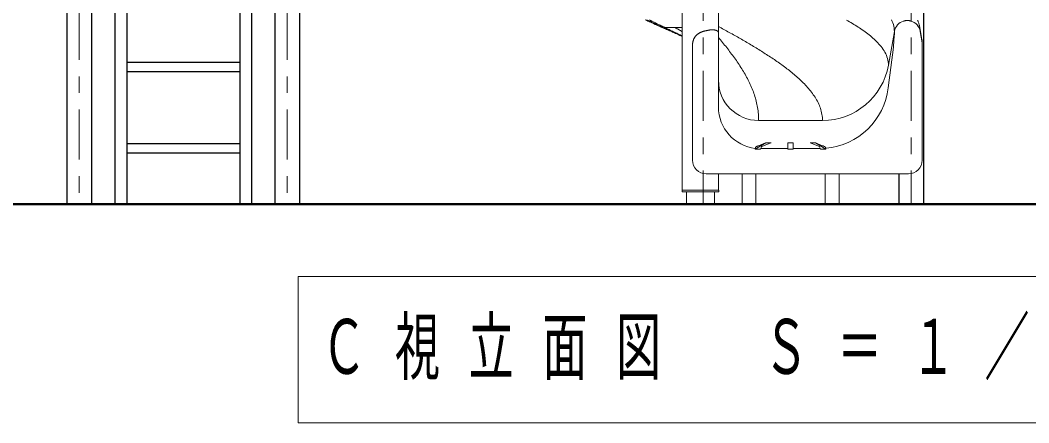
# Model space of a CAD drawing. Units: millimetres on the paper, scale 1:60. Extents: x -571 to 0, y -594 to 267.
# Drawn here: x -316.2 to -255.5, y -145.3 to -121.1 of the extents above; entities that cross this region are included whole.
import ezdxf

# ---------------------------------------------------------------- set-up
doc = ezdxf.new("R2010")
doc.units = ezdxf.units.MM
doc.linetypes.add('USER2', pattern=[6, 3, -1, 1, -1])
doc.layers.add('1_60', color=7, linetype='Continuous', lineweight=25)
doc.styles.add('ＭＳ ゴシック', font='')
doc.styles.get('ＭＳ ゴシック').set_extended_font_data('MS Gothic')

msp = doc.modelspace()

# ---------------------------------------------------------------- linework, layer by layer
at = {"layer": '1_60', "linetype": 'USER2', "lineweight": 13}
for p, q in [((-275.103, -82.146), (-275.103, -132.155)), ((-262.603, -82.146), (-262.603, -132.155)), ((-312.603, -90.479), (-312.603, -132.155)), ((-300.103, -90.479), (-300.103, -132.155))]:
    msp.add_line(p, q, dxfattribs=at)
at = {"layer": '1_60'}
for p, q in [((-261.86, -82.504), (-261.86, -132.155)), ((-313.345, -91.913), (-313.345, -132.155)), ((-311.86, -91.913), (-311.86, -132.155)), ((-300.845, -91.913), (-300.845, -132.155)), ((-299.36, -91.913), (-299.36, -132.155)), ((-263.345, -130.339), (-263.345, -132.155))]:
    msp.add_line(p, q, dxfattribs=at)
at = {"layer": '1_60', "lineweight": 13}
for p, q in [((-274.189, -121.853), (-274.189, -109.593)), ((-276.363, -118.235), (-276.363, -131.322)), ((-263.977, -123.806), (-263.619, -121.778)), ((-263.619, -121.899), (-263.619, -121.778)), ((-262.065, -121.778), (-261.945, -122.462)), ((-274.189, -121.853), (-274.189, -122.862)), ((-275.751, -129.507), (-275.751, -122.629)), ((-263.982, -125.172), (-263.676, -122.724)), ((-261.945, -129.507), (-261.945, -122.462)), ((-274.189, -125.499), (-274.189, -126.322)), ((-274.189, -126.067), (-274.189, -126.111)), ((-271.774, -127.132), (-267.941, -127.132)), ((-271.349, -128.484), (-271.987, -128.863)), ((-271.774, -128.648), (-271.354, -128.482)), ((-271.032, -128.484), (-271.588, -128.704)), ((-270.018, -128.704), (-270.018, -128.487)), ((-269.696, -128.487), (-269.696, -128.704)), ((-268.126, -128.704), (-268.683, -128.484)), ((-267.729, -128.862), (-268.366, -128.484)), ((-268.361, -128.482), (-267.941, -128.648)), ((-271.774, -128.861), (-271.658, -128.861)), ((-271.648, -128.822), (-270.018, -128.822)), ((-270.018, -128.861), (-270.018, -128.704)), ((-270.018, -128.861), (-269.696, -128.861)), ((-269.696, -128.704), (-269.696, -128.861)), ((-269.696, -128.822), (-268.067, -128.822)), ((-267.941, -128.861), (-268.057, -128.861)), ((-274.918, -130.34), (-262.778, -130.34)), ((-274.189, -131.322), (-274.189, -130.34)), ((-272.774, -130.34), (-272.774, -132.155)), ((-271.941, -130.34), (-271.941, -132.155)), ((-267.774, -130.34), (-267.774, -132.155)), ((-266.941, -130.34), (-266.941, -132.155)), ((-276.376, -131.322), (-276.376, -131.422)), ((-276.376, -131.322), (-274.176, -131.322)), ((-274.176, -131.422), (-276.376, -131.422)), ((-276.118, -131.422), (-276.118, -132.155)), ((-274.434, -131.422), (-274.434, -132.155)), ((-274.176, -131.322), (-274.176, -131.422)), ((-299.453, -136.503), (-299.453, -145.303)), ((-242.653, -136.503), (-299.453, -136.503)), ((-299.453, -145.303), (-242.653, -145.303))]:
    msp.add_line(p, q, dxfattribs=at)
at = {"layer": '1_60', "color": 1}
for p, q in [((-310.459, -116.404), (-310.459, -132.155)), ((-309.747, -116.404), (-309.747, -132.155)), ((-302.958, -116.404), (-302.958, -132.155)), ((-302.247, -116.404), (-302.247, -132.155)), ((-309.747, -123.621), (-302.958, -123.621)), ((-309.747, -124.188), (-302.958, -124.188)), ((-309.747, -128.517), (-302.958, -128.517)), ((-309.747, -129.083), (-302.958, -129.083))]:
    msp.add_line(p, q, dxfattribs=at)
at = {"layer": '1_60', "lineweight": 50}
msp.add_line((-352.387, -132.155), (-168.95, -132.155), dxfattribs=at)
at = {"layer": '1_60', "lineweight": 13}
for points in [[(-278.584, -121.088), (-278.543, -121.107), (-278.489, -121.131), (-278.424, -121.16), (-278.349, -121.194), (-278.273, -121.228), (-278.197, -121.262), (-278.096, -121.308), (-277.995, -121.353), (-277.895, -121.398), (-277.806, -121.438), (-277.731, -121.471), (-277.672, -121.497), (-277.633, -121.515), (-277.585, -121.536), (-277.525, -121.563), (-277.453, -121.594), (-277.378, -121.628), (-277.302, -121.661), (-277.219, -121.698), (-277.135, -121.736), (-277.061, -121.768), (-277.008, -121.792), (-276.98, -121.804), (-276.959, -121.814), (-276.931, -121.826), (-276.896, -121.842), (-276.84, -121.866), (-276.774, -121.896), (-276.696, -121.931), (-276.606, -121.97), (-276.506, -122.015), (-276.394, -122.064), (-276.363, -122.078)], [(-278.5, -121.078), (-278.403, -121.124), (-278.307, -121.171), (-278.21, -121.217), (-278.113, -121.263), (-278.016, -121.309), (-277.92, -121.355), (-277.823, -121.401), (-277.726, -121.446), (-277.629, -121.492), (-277.532, -121.537), (-277.434, -121.582), (-277.337, -121.627), (-277.24, -121.672), (-277.142, -121.717), (-277.045, -121.761), (-276.948, -121.806), (-276.85, -121.851), (-276.753, -121.895), (-276.655, -121.94), (-276.558, -121.984), (-276.46, -122.029), (-276.363, -122.073)], [(-278.343, -121.083), (-278.297, -121.106), (-278.25, -121.13), (-278.203, -121.154), (-278.156, -121.177), (-278.109, -121.201), (-278.062, -121.224), (-278.015, -121.248), (-277.968, -121.271), (-277.921, -121.295), (-277.874, -121.318), (-277.827, -121.341), (-277.78, -121.365), (-277.733, -121.388), (-277.686, -121.411), (-277.639, -121.434)], [(-266.496, -121.099), (-266.407, -121.149), (-266.319, -121.199), (-266.231, -121.25), (-266.144, -121.302), (-266.057, -121.354), (-265.97, -121.407), (-265.884, -121.461), (-265.799, -121.516), (-265.714, -121.571), (-265.63, -121.628), (-265.546, -121.685), (-265.463, -121.743), (-265.38, -121.802), (-265.298, -121.862), (-265.218, -121.924), (-265.138, -121.986), (-265.059, -122.05), (-264.981, -122.115), (-264.904, -122.182), (-264.829, -122.25), (-264.755, -122.32), (-264.683, -122.391), (-264.612, -122.464), (-264.544, -122.539), (-264.477, -122.615), (-264.413, -122.694), (-264.352, -122.775), (-264.294, -122.858), (-264.239, -122.944), (-264.188, -123.031), (-264.141, -123.122), (-264.099, -123.214), (-264.062, -123.308), (-264.032, -123.405), (-264.007, -123.504), (-263.987, -123.603), (-263.979, -123.704), (-263.977, -123.806)], [(-263.797, -121.079), (-263.752, -121.173), (-263.712, -121.269), (-263.679, -121.368), (-263.652, -121.469), (-263.631, -121.571), (-263.622, -121.674), (-263.619, -121.778)], [(-263.062, -121.158), (-263.044, -121.153), (-263.027, -121.148), (-263.009, -121.143), (-262.99, -121.138), (-262.972, -121.134), (-262.954, -121.131), (-262.935, -121.128), (-262.917, -121.126), (-262.898, -121.124), (-262.88, -121.122), (-262.861, -121.121), (-262.842, -121.121), (-262.824, -121.121), (-262.805, -121.121), (-262.786, -121.122), (-262.768, -121.124), (-262.749, -121.126), (-262.731, -121.129), (-262.712, -121.133), (-262.694, -121.138), (-262.676, -121.143), (-262.658, -121.148), (-262.64, -121.153), (-262.622, -121.158)], [(-262.084, -121.569), (-262.094, -121.515), (-262.104, -121.469), (-262.113, -121.431), (-262.121, -121.399), (-262.13, -121.365), (-262.141, -121.328), (-262.155, -121.283), (-262.169, -121.242), (-262.181, -121.207), (-262.194, -121.172), (-262.208, -121.138), (-262.223, -121.102)], [(-277.639, -121.434), (-277.616, -121.445), (-277.594, -121.456), (-277.572, -121.467), (-277.55, -121.478), (-277.528, -121.489), (-277.505, -121.499), (-277.483, -121.51), (-277.461, -121.521), (-277.439, -121.532), (-277.416, -121.543)], [(-277.416, -121.543), (-277.351, -121.543), (-277.285, -121.543), (-277.219, -121.543), (-277.153, -121.543), (-277.087, -121.543), (-277.021, -121.543), (-276.955, -121.543), (-276.89, -121.543), (-276.824, -121.542), (-276.758, -121.542), (-276.692, -121.542), (-276.626, -121.542), (-276.56, -121.542), (-276.494, -121.542), (-276.429, -121.542), (-276.363, -121.542)], [(-277.416, -121.543), (-277.351, -121.575), (-277.285, -121.607), (-277.219, -121.638), (-277.153, -121.67), (-277.088, -121.702), (-277.022, -121.734), (-276.956, -121.766), (-276.89, -121.798), (-276.825, -121.829), (-276.759, -121.861), (-276.693, -121.892), (-276.627, -121.924), (-276.561, -121.955), (-276.495, -121.987), (-276.429, -122.018), (-276.363, -122.049)], [(-276.798, -121.542), (-276.771, -121.558), (-276.743, -121.574), (-276.716, -121.589), (-276.689, -121.605), (-276.662, -121.621), (-276.635, -121.636), (-276.608, -121.652), (-276.581, -121.667), (-276.553, -121.683), (-276.526, -121.698), (-276.499, -121.714), (-276.472, -121.729), (-276.445, -121.745), (-276.417, -121.76), (-276.39, -121.776), (-276.363, -121.791)], [(-274.962, -121.743), (-274.986, -121.748), (-275.009, -121.753), (-275.033, -121.758), (-275.057, -121.763), (-275.08, -121.768), (-275.103, -121.775), (-275.126, -121.783), (-275.149, -121.791), (-275.172, -121.799), (-275.194, -121.808), (-275.217, -121.817), (-275.239, -121.827), (-275.261, -121.837), (-275.282, -121.847), (-275.304, -121.858), (-275.325, -121.87), (-275.346, -121.882), (-275.367, -121.895), (-275.387, -121.908), (-275.407, -121.921), (-275.427, -121.935), (-275.446, -121.949), (-275.465, -121.964), (-275.484, -121.979), (-275.502, -121.996), (-275.519, -122.012), (-275.536, -122.03), (-275.552, -122.048), (-275.568, -122.066), (-275.583, -122.085), (-275.597, -122.105), (-275.61, -122.125), (-275.623, -122.145), (-275.636, -122.166), (-275.648, -122.187), (-275.659, -122.208), (-275.67, -122.23), (-275.68, -122.252), (-275.689, -122.274), (-275.698, -122.297), (-275.705, -122.32), (-275.713, -122.343), (-275.719, -122.366), (-275.725, -122.389), (-275.73, -122.413), (-275.735, -122.437), (-275.739, -122.461), (-275.742, -122.484), (-275.746, -122.508), (-275.748, -122.532), (-275.75, -122.557), (-275.75, -122.581), (-275.751, -122.605), (-275.751, -122.629)], [(-274.833, -121.72), (-274.865, -121.726), (-274.898, -121.732), (-274.93, -121.738), (-274.962, -121.743)], [(-274.189, -121.853), (-274.19, -121.838), (-274.193, -121.823), (-274.2, -121.808), (-274.209, -121.795), (-274.218, -121.783), (-274.23, -121.772), (-274.242, -121.762), (-274.254, -121.753), (-274.267, -121.744), (-274.281, -121.736), (-274.295, -121.729), (-274.309, -121.723), (-274.324, -121.718), (-274.339, -121.713), (-274.354, -121.708), (-274.369, -121.704), (-274.384, -121.701), (-274.399, -121.697), (-274.415, -121.694), (-274.43, -121.691), (-274.446, -121.688), (-274.461, -121.686), (-274.477, -121.685), (-274.492, -121.683), (-274.508, -121.682), (-274.524, -121.681), (-274.539, -121.681), (-274.555, -121.68), (-274.571, -121.68), (-274.586, -121.681), (-274.602, -121.681), (-274.618, -121.682), (-274.633, -121.683), (-274.649, -121.685), (-274.664, -121.687), (-274.68, -121.688), (-274.695, -121.691), (-274.711, -121.693), (-274.726, -121.695), (-274.742, -121.698), (-274.757, -121.701), (-274.772, -121.704), (-274.788, -121.708), (-274.803, -121.712), (-274.818, -121.716), (-274.833, -121.72)], [(-274.189, -121.48), (-274.108, -121.525), (-274.026, -121.57), (-273.945, -121.614), (-273.863, -121.659), (-273.782, -121.704), (-273.7, -121.749), (-273.619, -121.794), (-273.538, -121.84), (-273.456, -121.885), (-273.375, -121.93), (-273.294, -121.976), (-273.213, -122.022), (-273.132, -122.067), (-273.051, -122.113), (-272.97, -122.159), (-272.889, -122.206), (-272.809, -122.252), (-272.728, -122.299), (-272.648, -122.345), (-272.567, -122.392), (-272.487, -122.439), (-272.407, -122.486), (-272.326, -122.533), (-272.246, -122.58), (-272.166, -122.628), (-272.087, -122.676), (-272.007, -122.724), (-271.927, -122.772), (-271.848, -122.821), (-271.769, -122.87), (-271.69, -122.919), (-271.611, -122.968), (-271.532, -123.017), (-271.453, -123.067), (-271.375, -123.117), (-271.296, -123.167), (-271.218, -123.218), (-271.14, -123.268), (-271.063, -123.32), (-270.985, -123.371), (-270.908, -123.423), (-270.831, -123.475), (-270.754, -123.528), (-270.678, -123.581), (-270.601, -123.634), (-270.526, -123.688), (-270.45, -123.742), (-270.374, -123.796), (-270.299, -123.851), (-270.224, -123.907), (-270.15, -123.962), (-270.076, -124.019), (-270.002, -124.076), (-269.929, -124.133), (-269.857, -124.191), (-269.784, -124.25), (-269.713, -124.309), (-269.641, -124.369), (-269.571, -124.429), (-269.5, -124.49), (-269.431, -124.552), (-269.361, -124.614), (-269.293, -124.677), (-269.226, -124.741), (-269.159, -124.806), (-269.093, -124.872), (-269.028, -124.938), (-268.964, -125.006), (-268.9, -125.074), (-268.838, -125.143), (-268.777, -125.213), (-268.717, -125.284), (-268.658, -125.356), (-268.601, -125.43), (-268.545, -125.504), (-268.491, -125.58), (-268.438, -125.656), (-268.387, -125.734), (-268.338, -125.813), (-268.291, -125.893), (-268.246, -125.975), (-268.204, -126.058), (-268.164, -126.142), (-268.127, -126.227), (-268.093, -126.314), (-268.061, -126.401), (-268.033, -126.49), (-268.009, -126.58), (-267.988, -126.67), (-267.97, -126.762), (-267.954, -126.853), (-267.945, -126.946), (-267.943, -127.039), (-267.941, -127.132)], [(-261.963, -122.255), (-262.023, -121.912), (-262.084, -121.569)], [(-274.189, -122.144), (-274.126, -122.219), (-274.064, -122.293), (-274.001, -122.368), (-273.939, -122.444), (-273.878, -122.52), (-273.817, -122.596), (-273.756, -122.672), (-273.695, -122.749), (-273.635, -122.825), (-273.575, -122.903), (-273.516, -122.98), (-273.457, -123.058), (-273.398, -123.136), (-273.34, -123.214), (-273.283, -123.293), (-273.226, -123.372), (-273.169, -123.452), (-273.113, -123.532), (-273.058, -123.612), (-273.003, -123.693), (-272.949, -123.774), (-272.896, -123.856), (-272.843, -123.938), (-272.791, -124.021), (-272.74, -124.104), (-272.689, -124.187), (-272.64, -124.272), (-272.592, -124.356), (-272.544, -124.441), (-272.497, -124.527), (-272.451, -124.613), (-272.407, -124.7), (-272.363, -124.787), (-272.321, -124.875), (-272.28, -124.964), (-272.24, -125.053), (-272.201, -125.142), (-272.163, -125.232), (-272.127, -125.323), (-272.093, -125.414), (-272.06, -125.506), (-272.028, -125.599), (-271.999, -125.692), (-271.97, -125.785), (-271.943, -125.879), (-271.919, -125.973), (-271.895, -126.068), (-271.874, -126.163), (-271.855, -126.259), (-271.838, -126.355), (-271.823, -126.451), (-271.809, -126.548), (-271.796, -126.645), (-271.786, -126.742), (-271.78, -126.839), (-271.777, -126.937), (-271.776, -127.034), (-271.774, -127.132)], [(-263.676, -122.724), (-263.645, -122.3), (-263.619, -121.899)], [(-261.965, -122.255), (-261.962, -122.272), (-261.958, -122.289), (-261.954, -122.306), (-261.95, -122.323), (-261.947, -122.34), (-261.946, -122.358), (-261.945, -122.375), (-261.946, -122.392), (-261.946, -122.41), (-261.946, -122.427), (-261.945, -122.445), (-261.945, -122.462)], [(-274.189, -122.862), (-274.189, -122.928), (-274.189, -122.994), (-274.189, -123.06), (-274.189, -123.126), (-274.189, -123.191), (-274.189, -123.257), (-274.189, -123.323), (-274.189, -123.389), (-274.189, -123.455), (-274.189, -123.521), (-274.189, -123.587), (-274.189, -123.653), (-274.189, -123.719), (-274.189, -123.785), (-274.189, -123.851), (-274.189, -123.917), (-274.189, -123.982), (-274.189, -124.048), (-274.189, -124.114), (-274.189, -124.18), (-274.189, -124.246), (-274.189, -124.312), (-274.189, -124.378), (-274.189, -124.444), (-274.189, -124.51), (-274.189, -124.576), (-274.189, -124.642), (-274.189, -124.708), (-274.189, -124.773), (-274.189, -124.839), (-274.189, -124.905), (-274.189, -124.971), (-274.189, -125.037), (-274.189, -125.103), (-274.189, -125.169), (-274.189, -125.235), (-274.189, -125.301), (-274.189, -125.367), (-274.189, -125.433), (-274.189, -125.499)], [(-271.03, -128.482), (-271.037, -128.476), (-271.047, -128.474), (-271.056, -128.474), (-271.066, -128.474), (-271.075, -128.474), (-271.084, -128.473), (-271.094, -128.472), (-271.103, -128.471), (-271.113, -128.47), (-271.122, -128.47), (-271.132, -128.47), (-271.141, -128.47), (-271.151, -128.469), (-271.16, -128.469), (-271.17, -128.469), (-271.179, -128.469), (-271.189, -128.469), (-271.198, -128.469), (-271.208, -128.469), (-271.217, -128.469), (-271.227, -128.469), (-271.236, -128.47), (-271.246, -128.47), (-271.255, -128.47), (-271.265, -128.471), (-271.274, -128.471), (-271.283, -128.472), (-271.293, -128.472), (-271.302, -128.473), (-271.312, -128.473), (-271.321, -128.474), (-271.331, -128.475), (-271.34, -128.477), (-271.349, -128.48)], [(-269.696, -128.487), (-269.7, -128.484), (-269.709, -128.481), (-269.724, -128.478), (-269.744, -128.475), (-269.768, -128.473), (-269.796, -128.472), (-269.826, -128.471), (-269.857, -128.47), (-269.889, -128.471), (-269.919, -128.472), (-269.947, -128.473), (-269.971, -128.475), (-269.991, -128.478), (-270.006, -128.481), (-270.015, -128.484), (-270.018, -128.487)], [(-268.366, -128.48), (-268.368, -128.479), (-268.37, -128.478), (-268.373, -128.478), (-268.375, -128.477), (-268.378, -128.477), (-268.38, -128.476), (-268.382, -128.476), (-268.385, -128.476), (-268.387, -128.475), (-268.39, -128.475), (-268.392, -128.475), (-268.395, -128.475), (-268.397, -128.474), (-268.399, -128.474), (-268.402, -128.474), (-268.404, -128.474), (-268.407, -128.473), (-268.409, -128.473), (-268.412, -128.473), (-268.414, -128.473), (-268.416, -128.473), (-268.419, -128.473), (-268.421, -128.472), (-268.424, -128.472), (-268.426, -128.472), (-268.429, -128.472), (-268.431, -128.472), (-268.433, -128.472), (-268.436, -128.471), (-268.438, -128.471), (-268.441, -128.471), (-268.443, -128.471), (-268.446, -128.471), (-268.448, -128.471), (-268.451, -128.471), (-268.453, -128.471), (-268.455, -128.471), (-268.458, -128.47), (-268.46, -128.47), (-268.463, -128.47), (-268.465, -128.47), (-268.468, -128.47), (-268.47, -128.47), (-268.472, -128.47), (-268.475, -128.47), (-268.477, -128.47), (-268.48, -128.47), (-268.482, -128.47), (-268.485, -128.47), (-268.487, -128.47), (-268.49, -128.47), (-268.492, -128.47), (-268.494, -128.47), (-268.497, -128.47), (-268.499, -128.469), (-268.502, -128.469), (-268.504, -128.469), (-268.507, -128.469), (-268.509, -128.469), (-268.511, -128.469), (-268.514, -128.469), (-268.516, -128.469), (-268.519, -128.469), (-268.521, -128.469), (-268.524, -128.469), (-268.526, -128.469), (-268.529, -128.469), (-268.531, -128.469), (-268.533, -128.469), (-268.536, -128.469), (-268.538, -128.469), (-268.541, -128.469), (-268.543, -128.469), (-268.546, -128.469), (-268.548, -128.469), (-268.55, -128.469), (-268.553, -128.47), (-268.555, -128.47), (-268.558, -128.47), (-268.56, -128.47), (-268.563, -128.47), (-268.565, -128.47), (-268.568, -128.47), (-268.57, -128.47), (-268.572, -128.47), (-268.575, -128.47), (-268.577, -128.47), (-268.58, -128.47), (-268.582, -128.47), (-268.585, -128.47), (-268.587, -128.47), (-268.59, -128.47), (-268.592, -128.471), (-268.594, -128.471), (-268.597, -128.471), (-268.599, -128.471), (-268.602, -128.471), (-268.604, -128.471), (-268.607, -128.471), (-268.609, -128.471), (-268.611, -128.471), (-268.614, -128.472), (-268.616, -128.472), (-268.619, -128.472), (-268.621, -128.472), (-268.624, -128.472), (-268.626, -128.472), (-268.628, -128.472), (-268.631, -128.473), (-268.633, -128.473), (-268.636, -128.473), (-268.638, -128.473), (-268.641, -128.473), (-268.643, -128.474), (-268.646, -128.474), (-268.648, -128.474), (-268.65, -128.474), (-268.653, -128.474), (-268.655, -128.475), (-268.658, -128.475), (-268.66, -128.475), (-268.663, -128.476), (-268.665, -128.476), (-268.667, -128.476), (-268.67, -128.477), (-268.672, -128.477), (-268.675, -128.477), (-268.677, -128.478), (-268.679, -128.478), (-268.682, -128.479), (-268.684, -128.48), (-268.685, -128.482)], [(-268.685, -128.482), (-268.685, -128.483), (-268.683, -128.484)], [(-271.987, -128.863), (-271.985, -128.855), (-271.984, -128.846), (-271.982, -128.838), (-271.98, -128.83), (-271.978, -128.822), (-271.976, -128.814), (-271.974, -128.806), (-271.972, -128.798), (-271.969, -128.79), (-271.967, -128.782), (-271.964, -128.774), (-271.961, -128.766), (-271.958, -128.758), (-271.955, -128.75), (-271.952, -128.743), (-271.949, -128.735), (-271.945, -128.727), (-271.941, -128.72), (-271.937, -128.713), (-271.93, -128.708), (-271.923, -128.704), (-271.916, -128.7)], [(-271.987, -128.863), (-271.97, -128.862), (-271.952, -128.862), (-271.934, -128.862), (-271.916, -128.862), (-271.898, -128.862), (-271.881, -128.861), (-271.863, -128.861), (-271.845, -128.861), (-271.827, -128.861), (-271.81, -128.861), (-271.792, -128.861), (-271.774, -128.861)], [(-271.916, -128.7), (-271.901, -128.695), (-271.887, -128.69), (-271.873, -128.685), (-271.859, -128.68), (-271.844, -128.675), (-271.83, -128.67), (-271.816, -128.665), (-271.802, -128.659), (-271.788, -128.654), (-271.774, -128.648)], [(-271.588, -128.704), (-271.607, -128.72), (-271.625, -128.752), (-271.642, -128.799), (-271.658, -128.861)], [(-268.057, -128.861), (-268.073, -128.799), (-268.09, -128.752), (-268.108, -128.72), (-268.126, -128.704)], [(-267.941, -128.648), (-267.905, -128.661), (-267.87, -128.675), (-267.835, -128.688), (-267.799, -128.701)], [(-267.729, -128.862), (-267.782, -128.862), (-267.835, -128.862), (-267.888, -128.861), (-267.941, -128.861)], [(-267.799, -128.701), (-267.791, -128.707), (-267.782, -128.712), (-267.775, -128.719), (-267.77, -128.727), (-267.766, -128.737), (-267.762, -128.746), (-267.759, -128.756), (-267.755, -128.765), (-267.752, -128.774), (-267.748, -128.784), (-267.745, -128.794), (-267.742, -128.803), (-267.74, -128.813), (-267.738, -128.823), (-267.735, -128.833), (-267.733, -128.842), (-267.731, -128.852), (-267.729, -128.862)]]:
    msp.add_lwpolyline(points, dxfattribs=at)
for centre, radius, start, end in [((-262.842, -121.915), 0.789, 106.19594, 170), ((-262.842, -121.915), 0.789, 10, 73.80406), ((-267.941, -123.107), 4.025, 270, 350), ((-271.774, -124.717), 2.415, 180, 270), ((-268.116, -124.655), 4.167, 275.15544, 352.87525), ((-271.689, -126.322), 2.5, 180, 263.45826), ((-274.918, -129.507), 0.833, 180, 270), ((-262.778, -129.507), 0.833, 270, 0)]:
    msp.add_arc(centre, radius, start, end, dxfattribs=at)

# ---------------------------------------------------------------- texts
at = {"layer": '1_60', "insert": (-298.053, -140.903), "char_height": 3.299, "attachment_point": 4, "style": 'ＭＳ ゴシック'}
msp.add_mtext('\\T1.64;\\W0.6;Ｃ視立面図\u3000Ｓ＝１／６０', dxfattribs=at)

doc.saveas('drawing.dxf')
